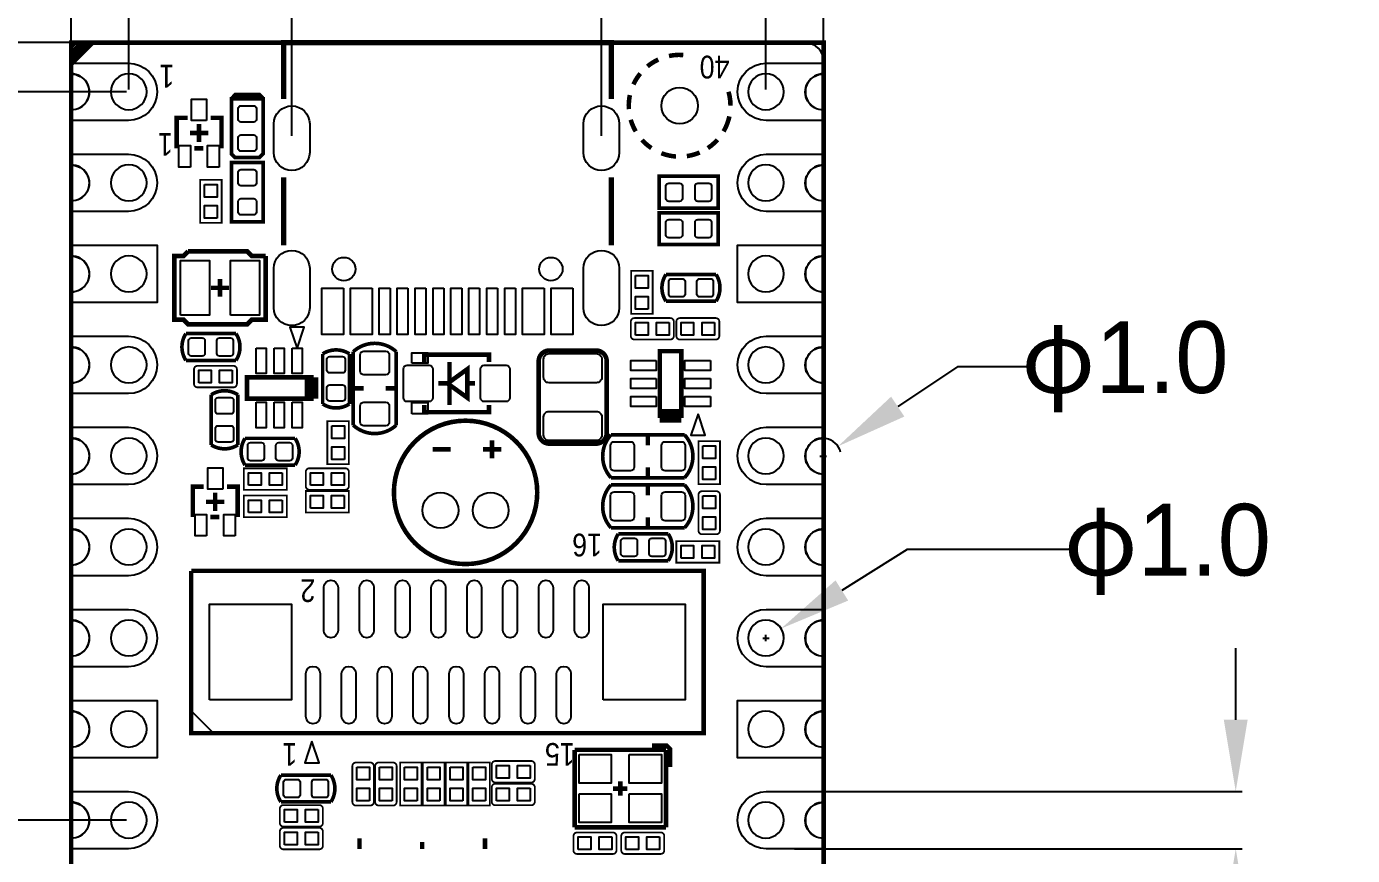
# Model space of a CAD drawing. Extents: x -3.1 to 72.3, y -97.3 to -26.1.
# Drawn here: x 23.13 to 60.13, y -63.66 to -40.54 of the extents above; entities that cross this region are included whole.
import ezdxf
from ezdxf.enums import TextEntityAlignment as Align

# ---------------------------------------------------------------- set-up
doc = ezdxf.new("R2010")
doc.units = 0
doc.header["$MEASUREMENT"] = 0
doc.layers.get('0').update_dxf_attribs({"linetype": 'CONTINUOUS'})
doc.layers.get('Defpoints').update_dxf_attribs({"linetype": 'CONTINUOUS'})
for name, color, linetype in [('BG_OUTLINE', 254, 'CONTINUOUS'), ('PG_SILKSCREEN_TOP', 254, 'CONTINUOUS'), ('PIN_TOP', 94, 'CONTINUOUS')]:
    doc.layers.add(name, color=color, linetype=linetype)
doc.dimstyles.get("Standard").update_dxf_attribs({"dimtxt": 2, "dimasz": 2, "dimexe": 0.18, "dimexo": 0.0625, "dimgap": 0.09, "dimtad": 0, "dimtih": 1, "dimtoh": 1, "dimdec": 4, "dimzin": 0, "dimdsep": 46, "dimtxsty": 'STANDARD', "dimcen": 0.09, "dimadec": 0, "dimazin": 0, "dimtfac": 1, "dimtdec": 4, "dimtofl": 0, "dimtmove": 0, "dimatfit": 3, "dimfxl": 1, "dimtolj": 1, "dimtzin": 0, "dimarcsym": 0})

# ---------------------------------------------------------------- blocks, each defined once
blk = doc.blocks.new('*D9')
at = {"color": 0, "linetype": 'Continuous', "lineweight": -2, "transparency": 16777216}
for p, q in [((19.178, -60.677), (19.178, -58.677)), ((25.921, -62.677), (18.998, -62.677)), ((25.921, -65.217), (18.998, -65.217)), ((19.178, -67.217), (19.178, -69.217))]:
    blk.add_line(p, q, dxfattribs=at)
at = {"color": 0, "linetype": 'Continuous', "transparency": 16777216}
for points in [[(18.845, -60.677), (19.511, -60.677), (19.178, -62.677)], [(18.845, -67.217), (19.511, -67.217), (19.178, -65.217)]]:
    blk.add_solid(points, dxfattribs=at)
at = {"layer": 'Defpoints', "color": 0, "linetype": 'Continuous', "transparency": 16777216}
for p in [(19.178, -62.677), (25.983, -62.677), (25.983, -65.217)]:
    blk.add_point(p, dxfattribs=at)
at = {"color": 0, "linetype": 'Continuous', "transparency": 16777216, "insert": (19.178, -63.947), "char_height": 2, "width": 9.33333, "attachment_point": 5}
blk.add_mtext('\\A1;2.54', dxfattribs=at)
blk = doc.blocks.new('*D10')
at = {"color": 0, "linetype": 'Continuous', "lineweight": -2, "transparency": 16777216}
for p, q in [((25.921, -42.357), (12.005, -42.357)), ((12.185, -44.357), (12.185, -65.397)), ((12.185, -88.617), (12.185, -67.577)), ((25.921, -90.617), (12.005, -90.617))]:
    blk.add_line(p, q, dxfattribs=at)
at = {"color": 0, "linetype": 'Continuous', "transparency": 16777216}
for points in [[(11.851, -44.357), (12.518, -44.357), (12.185, -42.357)], [(11.851, -88.617), (12.518, -88.617), (12.185, -90.617)]]:
    blk.add_solid(points, dxfattribs=at)
at = {"layer": 'Defpoints', "color": 0, "linetype": 'Continuous', "transparency": 16777216}
for p in [(25.983, -42.357), (12.185, -90.617), (25.983, -90.617)]:
    blk.add_point(p, dxfattribs=at)
at = {"color": 0, "linetype": 'Continuous', "transparency": 16777216, "insert": (12.185, -66.487), "char_height": 2, "attachment_point": 5}
blk.add_mtext('\\A1;48.26', dxfattribs=at)
blk = doc.blocks.new('*D11')
at = {"color": 0, "linetype": 'Continuous', "lineweight": -2, "transparency": 16777216}
for p, q in [((24.311, -40.987), (1.866, -40.987)), ((2.046, -42.987), (2.046, -65.397)), ((2.046, -89.987), (2.046, -67.577)), ((24.311, -91.987), (1.866, -91.987))]:
    blk.add_line(p, q, dxfattribs=at)
at = {"color": 0, "linetype": 'Continuous', "transparency": 16777216}
for points in [[(1.712, -42.987), (2.379, -42.987), (2.046, -40.987)], [(1.712, -89.987), (2.379, -89.987), (2.046, -91.987)]]:
    blk.add_solid(points, dxfattribs=at)
at = {"layer": 'Defpoints', "color": 0, "linetype": 'Continuous', "transparency": 16777216}
for p in [(2.046, -40.987), (24.373, -40.987), (24.373, -91.987)]:
    blk.add_point(p, dxfattribs=at)
at = {"color": 0, "linetype": 'Continuous', "transparency": 16777216, "insert": (2.046, -66.487), "char_height": 2, "width": 10.37528, "attachment_point": 5}
blk.add_mtext('\\A1;51.0', dxfattribs=at)
blk = doc.blocks.new('*D14')
at = {"color": 0, "linetype": 'Continuous', "lineweight": -2, "transparency": 16777216}
for p, q in [((56.874, -59.877), (56.874, -57.877)), ((44.557, -61.877), (57.054, -61.877)), ((44.557, -63.477), (57.054, -63.477)), ((56.874, -65.477), (56.874, -67.477)), ((56.874, -67.477), (54.874, -67.477))]:
    blk.add_line(p, q, dxfattribs=at)
at = {"color": 0, "linetype": 'Continuous', "transparency": 16777216}
for points in [[(56.541, -59.877), (57.207, -59.877), (56.874, -61.877)], [(56.541, -65.477), (57.207, -65.477), (56.874, -63.477)]]:
    blk.add_solid(points, dxfattribs=at)
at = {"layer": 'Defpoints', "color": 0, "linetype": 'Continuous', "transparency": 16777216}
for p in [(44.495, -61.877), (44.495, -63.477), (56.874, -63.477)]:
    blk.add_point(p, dxfattribs=at)
at = {"color": 0, "linetype": 'Continuous', "transparency": 16777216, "insert": (52.284, -67.477), "char_height": 2, "attachment_point": 5}
blk.add_mtext('\\A1;1.60', dxfattribs=at)
blk = doc.blocks.new('*D15')
at = {"color": 0, "linetype": 'Continuous', "lineweight": -2, "transparency": 16777216}
for p, q in [((47.709, -55.125), (45.882, -56.27)), ((52.292, -55.125), (47.709, -55.125)), ((43.673, -57.597), (43.853, -57.597)), ((43.763, -57.687), (43.763, -57.507))]:
    blk.add_line(p, q, dxfattribs=at)
blk.add_arc((43.763, -57.597), 0.5, 7.1602, 52.6961, dxfattribs=at)
at = {"color": 0, "linetype": 'Continuous', "transparency": 16777216}
blk.add_solid([(45.705, -55.987), (46.059, -56.552), (44.187, -57.332)], dxfattribs=at)
at = {"layer": 'Defpoints', "color": 0, "linetype": 'Continuous', "transparency": 16777216}
for p in [(44.187, -57.332), (43.34, -57.863)]:
    blk.add_point(p, dxfattribs=at)
at = {"color": 0, "linetype": 'Continuous', "transparency": 16777216, "insert": (54.965, -55.125), "char_height": 2, "width": 10.33333, "attachment_point": 5}
blk.add_mtext('\\A1;{\\fSimSun|b0|i0|c134|p2;φ}1.0', dxfattribs=at)
blk = doc.blocks.new('*D16')
at = {"color": 0, "linetype": 'Continuous', "lineweight": -2, "transparency": 16777216}
for p, q in [((49.107, -50.032), (47.441, -51.14)), ((51.107, -50.032), (49.107, -50.032)), ((45.27, -52.524), (45.45, -52.524)), ((45.36, -52.614), (45.36, -52.434))]:
    blk.add_line(p, q, dxfattribs=at)
blk.add_arc((45.36, -52.524), 0.5, 12.9992, 81.6757, dxfattribs=at)
at = {"color": 0, "linetype": 'Continuous', "transparency": 16777216}
blk.add_solid([(47.257, -50.862), (47.626, -51.418), (45.776, -52.248)], dxfattribs=at)
at = {"layer": 'Defpoints', "color": 0, "linetype": 'Continuous', "transparency": 16777216}
for p in [(45.776, -52.248), (44.944, -52.801)]:
    blk.add_point(p, dxfattribs=at)
at = {"color": 0, "linetype": 'Continuous', "transparency": 16777216, "insert": (53.781, -50.032), "char_height": 2, "attachment_point": 5}
blk.add_mtext('\\A1;{\\fSimSun|b0|i0|c134|p2;φ}1.0', dxfattribs=at)
blk = doc.blocks.new('*D17')
at = {"color": 0, "linetype": 'Continuous', "lineweight": -2, "transparency": 16777216}
for p, q in [((30.531, -43.59), (30.531, -37.285)), ((39.171, -43.59), (39.171, -37.285)), ((28.531, -37.465), (26.531, -37.465)), ((41.171, -37.465), (43.171, -37.465))]:
    blk.add_line(p, q, dxfattribs=at)
at = {"color": 0, "linetype": 'Continuous', "transparency": 16777216}
for points in [[(28.531, -37.132), (28.531, -37.799), (30.531, -37.465)], [(41.171, -37.132), (41.171, -37.799), (39.171, -37.465)]]:
    blk.add_solid(points, dxfattribs=at)
at = {"layer": 'Defpoints', "color": 0, "linetype": 'Continuous', "transparency": 16777216}
for p in [(39.171, -37.465), (30.531, -43.652), (39.171, -43.652)]:
    blk.add_point(p, dxfattribs=at)
at = {"color": 0, "linetype": 'Continuous', "transparency": 16777216, "insert": (34.851, -37.465), "char_height": 2, "attachment_point": 5}
blk.add_mtext('\\A1;8.64', dxfattribs=at)
blk = doc.blocks.new('*D20')
at = {"color": 0, "linetype": 'Continuous', "lineweight": -2, "transparency": 16777216}
for p, q in [((24.373, -40.925), (24.373, -27.272)), ((45.374, -40.925), (45.374, -27.272)), ((26.373, -27.452), (32.283, -27.452)), ((43.374, -27.452), (37.463, -27.452))]:
    blk.add_line(p, q, dxfattribs=at)
at = {"color": 0, "linetype": 'Continuous', "transparency": 16777216}
for points in [[(26.373, -27.118), (26.373, -27.785), (24.373, -27.452)], [(43.374, -27.118), (43.374, -27.785), (45.374, -27.452)]]:
    blk.add_solid(points, dxfattribs=at)
at = {"layer": 'Defpoints', "color": 0, "linetype": 'Continuous', "transparency": 16777216}
for p in [(24.373, -27.452), (24.373, -40.987), (45.374, -40.987)]:
    blk.add_point(p, dxfattribs=at)
at = {"color": 0, "linetype": 'Continuous', "transparency": 16777216, "insert": (34.873, -27.452), "char_height": 2, "attachment_point": 5}
blk.add_mtext('\\A1;21.0', dxfattribs=at)
blk = doc.blocks.new('*D21')
at = {"color": 0, "linetype": 'Continuous', "lineweight": -2, "transparency": 16777216}
for p, q in [((25.983, -42.295), (25.983, -32.524)), ((43.763, -42.295), (43.763, -32.524)), ((27.983, -32.704), (31.117, -32.704)), ((41.763, -32.704), (38.63, -32.704))]:
    blk.add_line(p, q, dxfattribs=at)
at = {"color": 0, "linetype": 'Continuous', "transparency": 16777216}
for points in [[(27.983, -32.371), (27.983, -33.037), (25.983, -32.704)], [(41.763, -32.371), (41.763, -33.037), (43.763, -32.704)]]:
    blk.add_solid(points, dxfattribs=at)
at = {"layer": 'Defpoints', "color": 0, "linetype": 'Continuous', "transparency": 16777216}
for p in [(43.763, -32.704), (25.983, -42.357), (43.763, -42.357)]:
    blk.add_point(p, dxfattribs=at)
at = {"color": 0, "linetype": 'Continuous', "transparency": 16777216, "insert": (34.873, -32.704), "char_height": 2, "width": 10.66667, "attachment_point": 5}
blk.add_mtext('\\A1;17.78', dxfattribs=at)

msp = doc.modelspace()

# ---------------------------------------------------------------- linework, layer by layer
at = {"layer": 'BG_OUTLINE'}
for points in [[(45.36998, -64.72461), (45.36998, -63.18435, -1.020488), (45.36998, -62.18461), (45.36998, -60.64435, -1.020488), (45.36998, -59.64461), (45.36998, -58.10435, -1.020488), (45.36998, -57.10461), (45.36998, -55.56435, -1.020488), (45.36998, -54.56461), (45.36998, -53.02435, -1.020488), (45.36998, -52.02461), (45.36998, -50.48435, -1.020488), (45.36998, -49.48461), (45.36998, -47.94435, -1.020488), (45.36998, -46.94461), (45.36998, -45.40435, -1.020488), (45.36998, -44.40461), (45.36998, -42.86435, -1.020488), (45.36998, -41.86461), (45.36998, -41.49453, 0.414149), (44.87011, -40.99466), (24.87015, -40.99466, 0.414224), (24.37003, -41.49453), (24.37003, -41.86461, -1.020355), (24.37003, -42.86435), (24.37003, -44.40461, -1.020355), (24.37003, -45.40435), (24.37003, -46.94461, -1.020355), (24.37003, -47.94435), (24.37003, -49.48461, -1.020355), (24.37003, -50.48435), (24.37003, -52.02461, -1.020355), (24.37003, -53.02435), (24.37003, -54.56461, -1.020355), (24.37003, -55.56435), (24.37003, -57.10461, -1.020355), (24.37003, -58.10435), (24.37003, -59.64461, -1.020355), (24.37003, -60.64435), (24.37003, -62.18461, -1.020355), (24.37003, -63.18435), (24.37003, -64.72461, -1.020355)], [(26.48356, -42.35737, 1), (25.48331, -42.35737)], [(44.26356, -42.35737, 1), (43.26331, -42.35737)], [(25.48331, -42.35737, 1), (26.48356, -42.35737)], [(43.26331, -42.35737, 1), (44.26356, -42.35737)], [(26.48356, -44.89737, 1), (25.48331, -44.89737)], [(44.26356, -44.89737, 1), (43.26331, -44.89737)], [(25.48331, -44.89737, 1), (26.48356, -44.89737)], [(43.26331, -44.89737, 1), (44.26356, -44.89737)], [(26.48356, -47.43737, 1), (25.48331, -47.43737)], [(44.26356, -47.43737, 1), (43.26331, -47.43737)], [(25.48331, -47.43737, 1), (26.48356, -47.43737)], [(43.26331, -47.43737, 1), (44.26356, -47.43737)], [(26.48356, -49.97737, 1), (25.48331, -49.97737)], [(44.26356, -49.97737, 1), (43.26331, -49.97737)], [(25.48331, -49.97737, 1), (26.48356, -49.97737)], [(43.26331, -49.97737, 1), (44.26356, -49.97737)], [(26.48356, -52.51737, 1), (25.48331, -52.51737)], [(44.26356, -52.51737, 1), (43.26331, -52.51737)], [(25.48331, -52.51737, 1), (26.48356, -52.51737)], [(43.26331, -52.51737, 1), (44.26356, -52.51737)], [(26.48356, -55.05737, 1), (25.48331, -55.05737)], [(44.26356, -55.05737, 1), (43.26331, -55.05737)], [(25.48331, -55.05737, 1), (26.48356, -55.05737)], [(43.26331, -55.05737, 1), (44.26356, -55.05737)], [(26.48356, -57.59737, 1), (25.48331, -57.59737)], [(44.26356, -57.59737, 1), (43.26331, -57.59737)], [(25.48331, -57.59737, 1), (26.48356, -57.59737)], [(43.26331, -57.59737, 1), (44.26356, -57.59737)], [(26.48356, -60.13737, 1), (25.48331, -60.13737)], [(44.26356, -60.13737, 1), (43.26331, -60.13737)], [(25.48331, -60.13737, 1), (26.48356, -60.13737)], [(43.26331, -60.13737, 1), (44.26356, -60.13737)], [(26.48356, -62.67737, 1), (25.48331, -62.67737)], [(44.26356, -62.67737, 1), (43.26331, -62.67737)], [(25.48331, -62.67737, 1), (26.48356, -62.67737)], [(43.26331, -62.67737, 1), (44.26356, -62.67737)]]:
    msp.add_lwpolyline(points, format="xyb", dxfattribs=at)
at = {"layer": 'PG_SILKSCREEN_TOP'}
for points, const_width in [([(34.87343, -91.98745), (45.37354, -91.98745), (45.37354, -40.98729), (24.37333, -40.98729), (24.37333, -91.98745), (34.87343, -91.98745)], 0.127), ([(24.37333, -40.98729), (24.4734, -41.08737)], 0.127), ([(24.67356, -40.98729), (24.37333, -41.28727), (24.37333, -41.48742), (24.87345, -40.98729), (24.77338, -40.98729), (24.37333, -41.38734)], 0.127), ([(24.97353, -40.98729), (24.87345, -40.98729), (24.37333, -41.48742), (24.37333, -41.5875), (24.97353, -40.98729)], 0.127), ([(39.44543, -42.56032), (39.44543, -40.98729), (30.30143, -40.98729), (30.30143, -42.56032)], 0.15011), ([(28.85846, -42.55905), (28.96006, -42.44221), (29.62046, -42.44221), (29.71444, -42.54127)], 0.127), ([(28.84576, -44.08051), (28.84576, -42.55651), (29.73476, -42.55651), (29.73476, -44.08051), (29.62046, -44.19481), (28.95244, -44.19481), (28.84576, -44.08813), (28.84576, -44.05511)], 0.1016), ([(27.62605, -43.08406), (27.31897, -43.08406), (27.31897, -43.93395)], 0.127), ([(27.94406, -43.76301), (27.94406, -43.25501)], 0.127), ([(28.56915, -43.93395), (28.56915, -43.08406), (28.26918, -43.08406)], 0.127), ([(27.69006, -43.50901), (28.19806, -43.50901)], 0.127), ([(27.81198, -43.93395), (28.05912, -43.93395)], 0.127), ([(29.73476, -44.33451), (29.73476, -45.98551), (28.84576, -45.98551), (28.84576, -44.33451), (29.73476, -44.33451)], 0.1016), ([(30.30143, -44.74421), (30.30143, -46.64032)], 0.15011), ([(39.44543, -46.64032), (39.44543, -44.74421)], 0.15011), ([(42.43476, -45.60451), (40.78376, -45.60451), (40.78376, -44.71551), (42.43476, -44.71551), (42.43476, -45.60451)], 0.1016), ([(28.57423, -44.81406), (28.57423, -46.01395), (27.97429, -46.01395), (27.97429, -44.81406), (28.57423, -44.81406)], 0.05004), ([(42.43476, -46.62051), (40.78376, -46.62051), (40.78376, -45.73151), (42.43476, -45.73151), (42.43476, -46.62051)], 0.1016), ([(29.79826, -46.93801), (29.79826, -48.71601), (29.41726, -48.71601), (29.29026, -48.84301), (27.63926, -48.84301), (27.51226, -48.71601), (27.25826, -48.71601), (27.25826, -46.93801), (27.51226, -46.93801), (27.63926, -46.81101)], 0.13005), ([(27.63926, -46.81101), (29.29026, -46.81101), (29.41726, -46.93801), (29.79826, -46.93801)], 0.13005), ([(40.60088, -47.35406), (40.60088, -48.55395), (40.00093, -48.55395), (40.00093, -47.35406), (40.60088, -47.35406)], 0.05004), ([(28.52826, -47.57707), (28.52826, -48.07694)], 0.127), ([(40.97426, -47.45363), (42.37126, -47.45363)], 0.1016), ([(28.27832, -47.82701), (28.7782, -47.82701)], 0.127), ([(42.37126, -48.20039), (40.97426, -48.20039)], 0.1016), ([(27.57576, -49.10463), (28.97276, -49.10463)], 0.1016), ([(40.80129, -49.59408), (40.80129, -51.39393), (41.40123, -51.39393), (41.40123, -49.59408), (40.80129, -49.59408)], 0.127), ([(28.97276, -49.85139), (27.57576, -49.85139)], 0.1016), ([(31.39338, -51.06551), (31.39338, -49.66851)], 0.1016), ([(32.14014, -49.66851), (32.14014, -51.06551)], 0.1016), ([(34.23234, -49.89406), (34.23234, -49.69391), (36.03218, -49.69391), (36.03218, -49.89406)], 0.127), ([(34.93236, -49.89406), (34.93236, -51.09395)], 0.127), ([(29.27934, -50.92098), (31.07918, -50.92098), (31.07918, -50.32103), (29.27934, -50.32103), (29.27934, -50.92098)], 0.127), ([(31.07918, -50.92098), (31.07918, -50.32103)], 0.381), ([(34.87826, -50.49401), (35.43223, -50.09396), (35.43223, -50.19403)], 0.127), ([(35.43223, -50.09396), (35.43223, -50.89406)], 0.127), ([(32.54146, -50.63371), (32.28746, -50.63371)], 0.127), ([(33.40506, -50.63371), (33.15106, -50.63371)], 0.127), ([(34.62426, -50.49401), (34.87826, -50.49401)], 0.127), ([(35.43223, -50.79398), (35.43223, -50.89406), (34.87826, -50.49401)], 0.127), ([(35.43223, -50.49401), (35.64026, -50.49401)], 0.127), ([(28.28188, -52.20851), (28.28188, -50.81151)], 0.1016), ([(29.02864, -50.81151), (29.02864, -52.20851)], 0.1016), ([(36.03218, -51.09395), (36.03218, -51.29411), (34.23234, -51.29411), (34.23234, -51.09395)], 0.127), ([(40.80129, -51.39393), (41.40123, -51.39393)], 0.381), ([(31.52368, -52.74495), (31.52368, -51.54506), (32.12363, -51.54506), (32.12363, -52.74495), (31.52368, -52.74495)], 0.05004), ([(29.22676, -52.02563), (30.62376, -52.02563)], 0.1016), ([(36.12134, -52.07947), (36.12134, -52.58747)], 0.127), ([(40.46626, -51.96721), (40.46626, -52.22121)], 0.127), ([(41.88079, -53.30375), (41.88079, -52.10386), (42.48073, -52.10386), (42.48073, -53.30375), (41.88079, -53.30375)], 0.05004), ([(34.46043, -52.33347), (34.96843, -52.33347)], 0.127), ([(35.86734, -52.33347), (36.37534, -52.33347)], 0.127), ([(29.19171, -52.86103), (30.3916, -52.86103), (30.3916, -53.46098), (29.19171, -53.46098), (29.19171, -52.86103)], 0.05004), ([(30.62376, -52.77239), (29.22676, -52.77239)], 0.1016), ([(40.46626, -52.83081), (40.46626, -53.08481)], 0.127), ([(28.07665, -53.37106), (27.76956, -53.37106), (27.76956, -54.22095)], 0.127), ([(28.39466, -54.05001), (28.39466, -53.54201)], 0.127), ([(29.01975, -54.22095), (29.01975, -53.37106), (28.71978, -53.37106)], 0.127), ([(30.3916, -54.22298), (29.19171, -54.22298), (29.19171, -53.62303), (30.3916, -53.62303), (30.3916, -54.22298)], 0.05004), ([(32.12363, -54.09598), (30.92373, -54.09598), (30.92373, -53.49603), (32.12363, -53.49603), (32.12363, -54.09598)], 0.05004), ([(40.46626, -53.36421), (40.46626, -53.61821)], 0.127), ([(28.14066, -53.79601), (28.64866, -53.79601)], 0.127), ([(28.26258, -54.22095), (28.50972, -54.22095)], 0.127), ([(40.46626, -54.22781), (40.46626, -54.48181)], 0.127), ([(39.64076, -54.69263), (41.03776, -54.69263)], 0.1016), ([(42.46321, -55.49298), (41.26331, -55.49298), (41.26331, -54.89303), (42.46321, -54.89303), (42.46321, -55.49298)], 0.05004), ([(41.03776, -55.43939), (39.64076, -55.43939)], 0.1016), ([(38.50081, -55.72361), (27.72384, -55.72361)], 0.127), ([(27.72384, -55.72361), (27.72384, -60.2504), (42.02303, -60.2504), (42.02303, -55.72361), (38.50081, -55.72361)], 0.127), ([(38.42766, -60.717), (38.42766, -62.87701)], 0.127), ([(40.97756, -60.717), (38.42766, -60.717)], 0.127), ([(40.58767, -60.59711), (40.98772, -60.59711), (41.08754, -60.69693), (41.08754, -61.19706)], 0.127), ([(40.97756, -62.87701), (40.97756, -60.717)], 0.127), ([(33.55568, -62.26995), (33.55568, -61.07006), (34.15563, -61.07006), (34.15563, -62.26995), (33.55568, -62.26995)], 0.05004), ([(34.79063, -61.07006), (34.79063, -62.26995), (34.19068, -62.26995), (34.19068, -61.07006), (34.79063, -61.07006)], 0.05004), ([(35.42563, -61.07006), (35.42563, -62.26995), (34.82568, -62.26995), (34.82568, -61.07006), (35.42563, -61.07006)], 0.05004), ([(35.46068, -62.26995), (35.46068, -61.07006), (36.06063, -61.07006), (36.06063, -62.26995), (35.46068, -62.26995)], 0.05004), ([(30.22752, -61.42185), (31.62452, -61.42185)], 0.1016), ([(39.89755, -61.79701), (39.49776, -61.79701)], 0.127), ([(39.69766, -61.9969), (39.69766, -61.59711)], 0.127), ([(31.62452, -62.16861), (30.22752, -62.16861)], 0.1016), ([(38.42766, -62.87701), (39.50766, -62.87701)], 0.127), ([(39.50766, -62.87701), (40.97756, -62.87701)], 0.127), ([(32.42157, -63.48509), (32.42157, -63.18512)], 0.127), ([(34.17163, -63.48509), (34.17163, -63.28494)], 0.127), ([(35.92169, -63.48509), (35.92169, -63.18512)], 0.127)]:
    msp.add_lwpolyline(points, dxfattribs=dict(at, const_width=const_width))
for points, const_width in [([(40.76014, -41.45796, 0.063404), (40.4561, -41.6482)], 0.127), ([(41.45635, -41.3307, 0.0707), (41.05783, -41.35864)], 0.127), ([(40.25646, -41.84785, 0.063426), (40.06596, -42.15188)], 0.127), ([(39.95826, -42.49301, 0.061689), (39.93845, -42.84149)], 0.127), ([(39.9669, -42.44957, 0.007798), (39.95826, -42.49301)], 0.127), ([(42.77487, -42.74701, 0.069654), (42.72026, -42.35712)], 0.127), ([(39.99001, -43.13715, 0.062517), (40.12869, -43.46252)], 0.127), ([(42.58157, -43.46227, 0.079392), (42.74337, -43.04444)], 0.127), ([(40.30446, -43.7023, 0.061338), (40.56761, -43.92861)], 0.127), ([(42.14266, -43.92836, 0.062613), (42.41063, -43.69671)], 0.127), ([(40.84548, -44.07238, 0.074119), (41.25417, -44.16331)], 0.127), ([(41.55617, -44.15264, 0.065827), (41.91457, -44.05206)], 0.127), ([(40.97426, -48.20039, -0.303685), (40.97426, -47.45363)], 0.1016), ([(42.37126, -48.20039, 0.294166), (42.37126, -47.45363)], 0.1016), ([(40.14317, -48.67003), (41.09339, -48.67003, -0.413469), (41.19321, -48.77011), (41.19321, -49.1699, -0.413469), (41.09339, -49.26998), (40.09313, -49.26998, -0.413469), (39.99331, -49.1699), (39.99331, -48.77011, -0.413469), (40.09313, -48.67003), (40.14317, -48.67003)], 0.05004), ([(42.31335, -49.26998), (41.36313, -49.26998, -0.413469), (41.26331, -49.1699), (41.26331, -48.77011, -0.413469), (41.36313, -48.67003), (42.36339, -48.67003, -0.413469), (42.46321, -48.77011), (42.46321, -49.1699, -0.413469), (42.36339, -49.26998), (42.31335, -49.26998)], 0.05004), ([(27.57576, -49.10463, 0.294144), (27.57576, -49.85139)], 0.1016), ([(28.97276, -49.10463, -0.303708), (28.97276, -49.85139)], 0.1016), ([(32.14014, -49.66851, 0.294144), (31.39338, -49.66851)], 0.1016), ([(33.44621, -51.6591), (33.44621, -49.60831, 0.389609), (32.24631, -49.60831)], 0.1016), ([(32.24631, -49.60831), (32.24631, -51.6591, 0.389673), (33.44621, -51.6591)], 0.1016), ([(37.72077, -49.57503), (39.02075, -49.57503, -0.414207), (39.32072, -49.87501), (39.32072, -51.875, -0.414207), (39.02075, -52.17498), (37.72077, -52.17498, -0.414207), (37.4208, -51.875), (37.4208, -49.87501, -0.414207), (37.72077, -49.57503)], 0.127), ([(27.95117, -50.00353), (28.90139, -50.00353, -0.413469), (29.00121, -50.10361), (29.00121, -50.5034, -0.413469), (28.90139, -50.60348), (27.90113, -50.60348, -0.413469), (27.80131, -50.5034), (27.80131, -50.10361, -0.413469), (27.90113, -50.00353), (27.95117, -50.00353)], 0.05004), ([(28.28188, -50.81151, -0.303739), (29.02864, -50.81151)], 0.1016), ([(32.14014, -51.06551, -0.303708), (31.39338, -51.06551)], 0.1016), ([(33.38144, -53.53337, 1), (37.38143, -53.53337, 1), (33.38144, -53.53337)], 0.127), ([(28.28188, -52.20851, 0.294115), (29.02864, -52.20851)], 0.1016), ([(29.22676, -52.02563, 0.294144), (29.22676, -52.77239)], 0.1016), ([(30.62376, -52.02563, -0.303708), (30.62376, -52.77239)], 0.1016), ([(41.49166, -51.92606), (39.44086, -51.92606, 0.389609), (39.44086, -53.12595)], 0.1016), ([(39.44086, -53.12595), (41.49166, -53.12595, 0.389673), (41.49166, -51.92606)], 0.1016), ([(31.97377, -53.46098), (31.02356, -53.46098, -0.413469), (30.92373, -53.3609), (30.92373, -52.96111, -0.413469), (31.02356, -52.86103), (32.02381, -52.86103, -0.413469), (32.12363, -52.96111), (32.12363, -53.3609, -0.413469), (32.02381, -53.46098), (31.97377, -53.46098)], 0.05004), ([(41.49166, -53.32306), (39.44086, -53.32306, 0.389609), (39.44086, -54.52295)], 0.1016), ([(39.44086, -54.52295), (41.49166, -54.52295, 0.389673), (41.49166, -53.32306)], 0.1016), ([(42.48073, -53.65072), (42.48073, -54.60093, -0.413469), (42.38066, -54.70075), (41.98086, -54.70075, -0.413469), (41.88079, -54.60093), (41.88079, -53.60068, -0.413469), (41.98086, -53.50086), (42.38066, -53.50086, -0.413469), (42.48073, -53.60068), (42.48073, -53.65072)], 0.05004), ([(39.64076, -54.69263, 0.294144), (39.64076, -55.43939)], 0.1016), ([(41.03776, -54.69263, -0.303708), (41.03776, -55.43939)], 0.1016), ([(32.22218, -62.12009), (32.22218, -61.16988, -0.413469), (32.32226, -61.07006), (32.72205, -61.07006, -0.413469), (32.82213, -61.16988), (32.82213, -62.17013, -0.413469), (32.72205, -62.26995), (32.32226, -62.26995, -0.413469), (32.22218, -62.17013), (32.22218, -62.12009)], 0.05004), ([(32.85718, -62.12009), (32.85718, -61.16988, -0.413469), (32.95726, -61.07006), (33.35705, -61.07006, -0.413469), (33.45713, -61.16988), (33.45713, -62.17013, -0.413469), (33.35705, -62.26995), (32.95726, -62.26995, -0.413469), (32.85718, -62.17013), (32.85718, -62.12009)], 0.05004), ([(37.16324, -61.62733), (36.21303, -61.62733, -0.413469), (36.11321, -61.52726), (36.11321, -61.12746, -0.413469), (36.21303, -61.02739), (37.21328, -61.02739, -0.413469), (37.3131, -61.12746), (37.3131, -61.52726, -0.413469), (37.21328, -61.62733), (37.16324, -61.62733)], 0.05004), ([(30.22752, -62.16861, -0.303708), (30.22752, -61.42185)], 0.1016), ([(31.62452, -62.16861, 0.294144), (31.62452, -61.42185)], 0.1016), ([(37.16324, -62.26233), (36.21303, -62.26233, -0.413469), (36.11321, -62.16226), (36.11321, -61.76246, -0.413469), (36.21303, -61.66239), (37.21328, -61.66239, -0.413469), (37.3131, -61.76246), (37.3131, -62.16226, -0.413469), (37.21328, -62.26233), (37.16324, -62.26233)], 0.05004), ([(31.24911, -62.8572), (30.29889, -62.8572, -0.413469), (30.19907, -62.75713), (30.19907, -62.35733, -0.413469), (30.29889, -62.25725), (31.29915, -62.25725, -0.413469), (31.39897, -62.35733), (31.39897, -62.75713, -0.413469), (31.29915, -62.8572), (31.24911, -62.8572)], 0.05004), ([(31.24911, -63.4922), (30.29889, -63.4922, -0.413469), (30.19907, -63.39213), (30.19907, -62.99233, -0.413469), (30.29889, -62.89225), (31.29915, -62.89225, -0.413469), (31.39897, -62.99233), (31.39897, -63.39213, -0.413469), (31.29915, -63.4922), (31.24911, -63.4922)], 0.05004), ([(39.44264, -63.62098), (38.49243, -63.62098, -0.413469), (38.3926, -63.5209), (38.3926, -63.12111, -0.413469), (38.49243, -63.02103), (39.49268, -63.02103, -0.413469), (39.5925, -63.12111), (39.5925, -63.5209, -0.413469), (39.49268, -63.62098), (39.44264, -63.62098)], 0.05004), ([(39.87596, -63.02103), (40.82618, -63.02103, -0.413469), (40.926, -63.12111), (40.926, -63.5209, -0.413469), (40.82618, -63.62098), (39.82593, -63.62098, -0.413469), (39.7261, -63.5209), (39.7261, -63.12111, -0.413469), (39.82593, -63.02103), (39.87596, -63.02103)], 0.05004)]:
    msp.add_lwpolyline(points, format="xyb", dxfattribs=dict(at, const_width=const_width))
for points in [[(30.67913, -49.52093), (30.87928, -48.92098), (30.47923, -48.92098)], [(33.88233, -49.92403), (33.88233, -49.64412), (34.33216, -49.64412), (34.33216, -49.92403)], [(33.88233, -51.34389), (33.88233, -51.0241), (34.33216, -51.0241), (34.33216, -51.34389)], [(41.87139, -51.34008), (41.67124, -51.94003), (42.07129, -51.94003)], [(27.72943, -59.63801), (28.36443, -60.27301), (27.72943, -60.27301)], [(31.09341, -60.47443), (30.89351, -61.07438), (31.29356, -61.07438)]]:
    msp.add_lwpolyline(points, close=True, dxfattribs=at)
at = {"layer": 'PIN_TOP'}
for points in [[(24.37003, -41.5574, -0.0010716), (24.37346, -41.5574), (25.9734, -41.5574, -1), (25.9734, -43.15734), (24.37346, -43.15734, -0.0010716), (24.37003, -43.15733, -0.0010716)], [(45.37354, -43.15734, -0.00003969), (45.37341, -43.15734), (43.77347, -43.15734, -1), (43.77347, -41.5574), (45.37341, -41.5574, -0.00003969), (45.37354, -41.5574, -0.00003969)], [(24.37003, -44.0974, -0.0010716), (24.37346, -44.0974), (25.9734, -44.0974, -1), (25.9734, -45.69734), (24.37346, -45.69734, -0.0010716), (24.37003, -45.69733, -0.0010716)], [(45.37354, -45.69734, -0.00003969), (45.37341, -45.69734), (43.77347, -45.69734, -1), (43.77347, -44.0974), (45.37341, -44.0974, -0.00003969), (45.37354, -44.0974, -0.00003969)], [(24.37003, -49.1774, -0.0010716), (24.37346, -49.1774), (25.9734, -49.1774, -1), (25.9734, -50.77734), (24.37346, -50.77734, -0.0010716), (24.37003, -50.77733, -0.0010716)], [(45.37354, -50.77734, -0.00003969), (45.37341, -50.77734), (43.77347, -50.77734, -1), (43.77347, -49.1774), (45.37341, -49.1774, -0.00003969), (45.37354, -49.1774, -0.00003969)], [(24.37003, -51.7174, -0.0010716), (24.37346, -51.7174), (25.9734, -51.7174, -1), (25.9734, -53.31734), (24.37346, -53.31734, -0.0010716), (24.37003, -53.31733, -0.0010716)], [(45.37354, -53.31734, -0.00003969), (45.37341, -53.31734), (43.77347, -53.31734, -1), (43.77347, -51.7174), (45.37341, -51.7174, -0.00003969), (45.37354, -51.7174, -0.00003969)], [(24.37003, -54.2574, -0.0010716), (24.37346, -54.2574), (25.9734, -54.2574, -1), (25.9734, -55.85734), (24.37346, -55.85734, -0.0010716), (24.37003, -55.85733, -0.0010716)], [(45.37354, -55.85734, -0.00003969), (45.37341, -55.85734), (43.77347, -55.85734, -1), (43.77347, -54.2574), (45.37341, -54.2574, -0.00003969), (45.37354, -54.2574, -0.00003969)], [(24.37003, -56.7974, -0.0010716), (24.37346, -56.7974), (25.9734, -56.7974, -1), (25.9734, -58.39734), (24.37346, -58.39734, -0.0010716), (24.37003, -58.39733, -0.0010716)], [(45.37354, -58.39734, -0.00003969), (45.37341, -58.39734), (43.77347, -58.39734, -1), (43.77347, -56.7974), (45.37341, -56.7974, -0.00003969), (45.37354, -56.7974, -0.00003969)], [(24.37003, -61.8774, -0.0010716), (24.37346, -61.8774), (25.9734, -61.8774, -1), (25.9734, -63.47734), (24.37346, -63.47734, -0.0010716), (24.37003, -63.47733, -0.0010716)], [(45.37354, -63.47734, -0.00003969), (45.37341, -63.47734), (43.77347, -63.47734, -1), (43.77347, -61.8774), (45.37341, -61.8774, -0.00003969), (45.37354, -61.8774, -0.00003969)]]:
    msp.add_lwpolyline(points, format="xyb", dxfattribs=at)
for points in [[(28.15412, -43.15899), (27.734, -43.15899), (27.734, -42.55905), (28.15412, -42.55905)], [(27.70403, -44.45897), (27.38399, -44.45897), (27.38399, -43.85902), (27.70403, -43.85902)], [(28.50413, -44.45897), (28.18409, -44.45897), (28.18409, -43.85902), (28.50413, -43.85902)], [(28.09887, -44.94626), (28.44965, -44.94626), (28.44965, -45.29704), (28.09887, -45.29704)], [(28.44965, -45.88175), (28.09887, -45.88175), (28.09887, -45.53097), (28.44965, -45.53097)], [(27.42184, -48.58901), (27.42184, -47.06501), (28.23464, -47.06501), (28.23464, -48.58901)], [(28.82188, -48.58901), (28.82188, -47.06501), (29.63468, -47.06501), (29.63468, -48.58901)], [(40.12552, -47.48626), (40.47629, -47.48626), (40.47629, -47.83704), (40.12552, -47.83704)], [(31.97352, -47.83234), (31.97352, -49.13231), (31.37357, -49.13231), (31.37357, -47.83234)], [(32.77336, -47.83234), (32.77336, -49.13231), (32.17341, -49.13231), (32.17341, -47.83234)], [(33.27349, -47.83234), (33.27349, -49.13231), (32.97351, -49.13231), (32.97351, -47.83234)], [(33.77361, -47.83234), (33.77361, -49.13231), (33.47364, -49.13231), (33.47364, -47.83234)], [(34.27349, -47.83234), (34.27349, -49.13231), (33.97351, -49.13231), (33.97351, -47.83234)], [(34.77361, -47.83234), (34.77361, -49.13231), (34.47364, -49.13231), (34.47364, -47.83234)], [(35.27374, -47.83234), (35.27374, -49.13231), (34.97376, -49.13231), (34.97376, -47.83234)], [(35.77361, -47.83234), (35.77361, -49.13231), (35.47364, -49.13231), (35.47364, -47.83234)], [(36.27374, -47.83234), (36.27374, -49.13231), (35.97376, -49.13231), (35.97376, -47.83234)], [(36.77361, -47.83234), (36.77361, -49.13231), (36.47363, -49.13231), (36.47363, -47.83234)], [(37.57345, -47.83234), (37.57345, -49.13231), (36.97351, -49.13231), (36.97351, -47.83234)], [(38.37355, -47.83234), (38.37355, -49.13231), (37.77361, -49.13231), (37.77361, -47.83234)], [(40.47629, -48.42175), (40.12552, -48.42175), (40.12552, -48.07097), (40.47629, -48.07097)], [(40.12552, -49.14539), (40.12552, -48.79462), (40.47629, -48.79462), (40.47629, -49.14539)], [(41.06113, -48.79449), (41.06113, -49.14527), (40.71035, -49.14527), (40.71035, -48.79449)], [(41.39552, -49.14539), (41.39552, -48.79462), (41.74629, -48.79462), (41.74629, -49.14539)], [(42.33113, -48.79449), (42.33113, -49.14527), (41.98035, -49.14527), (41.98035, -48.79449)], [(29.53969, -49.50976), (29.81909, -49.50976), (29.81909, -50.22096), (29.53969, -50.22096)], [(30.03956, -49.50976), (30.31896, -49.50976), (30.31896, -50.22096), (30.03956, -50.22096)], [(30.53943, -49.50976), (30.81883, -49.50976), (30.81883, -50.22096), (30.53943, -50.22096)], [(40.70121, -49.85443), (40.70121, -50.13383), (39.99001, -50.13383), (39.99001, -49.85443)], [(42.21251, -49.85443), (42.21251, -50.13383), (41.50131, -50.13383), (41.50131, -49.85443)], [(27.93352, -50.47889), (27.93352, -50.12812), (28.28429, -50.12812), (28.28429, -50.47889)], [(28.86913, -50.12799), (28.86913, -50.47877), (28.51835, -50.47877), (28.51835, -50.12799)], [(40.70121, -50.35431), (40.70121, -50.63371), (39.99001, -50.63371), (39.99001, -50.35431)], [(42.21251, -50.35431), (42.21251, -50.63371), (41.50131, -50.63371), (41.50131, -50.35431)], [(29.53969, -51.02106), (29.81909, -51.02106), (29.81909, -51.73226), (29.53969, -51.73226)], [(30.03956, -51.02106), (30.31896, -51.02106), (30.31896, -51.73226), (30.03956, -51.73226)], [(30.53943, -51.02106), (30.81883, -51.02106), (30.81883, -51.73226), (30.53943, -51.73226)], [(40.70121, -50.85418), (40.70121, -51.13358), (39.99001, -51.13358), (39.99001, -50.85418)], [(42.21251, -50.85418), (42.21251, -51.13358), (41.50131, -51.13358), (41.50131, -50.85418)], [(31.64827, -51.67726), (31.99904, -51.67726), (31.99904, -52.02804), (31.64827, -52.02804)], [(31.99904, -52.61275), (31.64827, -52.61275), (31.64827, -52.26197), (31.99904, -52.26197)], [(42.00537, -52.23606), (42.35615, -52.23606), (42.35615, -52.58684), (42.00537, -52.58684)], [(28.60471, -53.44599), (28.1846, -53.44599), (28.1846, -52.84605), (28.60471, -52.84605)], [(42.35615, -53.17155), (42.00537, -53.17155), (42.00537, -52.82077), (42.35615, -52.82077)], [(29.32392, -53.33639), (29.32392, -52.98562), (29.67469, -52.98562), (29.67469, -53.33639)], [(30.25952, -52.98549), (30.25952, -53.33627), (29.90875, -53.33627), (29.90875, -52.98549)], [(31.05594, -53.33639), (31.05594, -52.98562), (31.40672, -52.98562), (31.40672, -53.33639)], [(31.99155, -52.98549), (31.99155, -53.33627), (31.64078, -53.33627), (31.64078, -52.98549)], [(31.05594, -53.97139), (31.05594, -53.62062), (31.40672, -53.62062), (31.40672, -53.97139)], [(31.99155, -53.62049), (31.99155, -53.97127), (31.64078, -53.97127), (31.64078, -53.62049)], [(42.00537, -53.63306), (42.35615, -53.63306), (42.35615, -53.98384), (42.00537, -53.98384)], [(29.32392, -54.09839), (29.32392, -53.74762), (29.67469, -53.74762), (29.67469, -54.09839)], [(30.25952, -53.74749), (30.25952, -54.09827), (29.90875, -54.09827), (29.90875, -53.74749)], [(28.15463, -54.74597), (27.83459, -54.74597), (27.83459, -54.14602), (28.15463, -54.14602)], [(28.95473, -54.74597), (28.63469, -54.74597), (28.63469, -54.14602), (28.95473, -54.14602)], [(42.35615, -54.56855), (42.00537, -54.56855), (42.00537, -54.21777), (42.35615, -54.21777)], [(41.39552, -55.36839), (41.39552, -55.01762), (41.74629, -55.01762), (41.74629, -55.36839)], [(42.33113, -55.01749), (42.33113, -55.36827), (41.98035, -55.36827), (41.98035, -55.01749)], [(28.23743, -59.32051), (28.23743, -56.65351), (30.52343, -56.65351), (30.52343, -59.32051)], [(39.22344, -59.32051), (39.22344, -56.65351), (41.50944, -56.65351), (41.50944, -59.32051)], [(38.54767, -60.84705), (39.44759, -60.84705), (39.44759, -61.64715), (38.54767, -61.64715)], [(39.94772, -60.84705), (40.84764, -60.84705), (40.84764, -61.64715), (39.94772, -61.64715)], [(32.34677, -61.20226), (32.69754, -61.20226), (32.69754, -61.55304), (32.34677, -61.55304)], [(32.98177, -61.20226), (33.33254, -61.20226), (33.33254, -61.55304), (32.98177, -61.55304)], [(33.68027, -61.20226), (34.03104, -61.20226), (34.03104, -61.55304), (33.68027, -61.55304)], [(34.31527, -61.20226), (34.66604, -61.20226), (34.66604, -61.55304), (34.31527, -61.55304)], [(34.95027, -61.20226), (35.30104, -61.20226), (35.30104, -61.55304), (34.95027, -61.55304)], [(35.58527, -61.20226), (35.93604, -61.20226), (35.93604, -61.55304), (35.58527, -61.55304)], [(36.24542, -61.50275), (36.24542, -61.15197), (36.59619, -61.15197), (36.59619, -61.50275)], [(37.18102, -61.15185), (37.18102, -61.50262), (36.83025, -61.50262), (36.83025, -61.15185)], [(32.69754, -62.13775), (32.34677, -62.13775), (32.34677, -61.78697), (32.69754, -61.78697)], [(33.33254, -62.13775), (32.98177, -62.13775), (32.98177, -61.78697), (33.33254, -61.78697)], [(34.03104, -62.13775), (33.68027, -62.13775), (33.68027, -61.78697), (34.03104, -61.78697)], [(34.66604, -62.13775), (34.31527, -62.13775), (34.31527, -61.78697), (34.66604, -61.78697)], [(35.30104, -62.13775), (34.95027, -62.13775), (34.95027, -61.78697), (35.30104, -61.78697)], [(35.93604, -62.13775), (35.58527, -62.13775), (35.58527, -61.78697), (35.93604, -61.78697)], [(36.24542, -62.13775), (36.24542, -61.78697), (36.59619, -61.78697), (36.59619, -62.13775)], [(37.18102, -61.78685), (37.18102, -62.13762), (36.83025, -62.13762), (36.83025, -61.78685)], [(38.54767, -61.94687), (39.44759, -61.94687), (39.44759, -62.74697), (38.54767, -62.74697)], [(39.94772, -61.94687), (40.84764, -61.94687), (40.84764, -62.74697), (39.94772, -62.74697)], [(30.33128, -62.73261), (30.33128, -62.38184), (30.68205, -62.38184), (30.68205, -62.73261)], [(31.26689, -62.38171), (31.26689, -62.73249), (30.91611, -62.73249), (30.91611, -62.38171)], [(30.33128, -63.36761), (30.33128, -63.01684), (30.68205, -63.01684), (30.68205, -63.36761)], [(31.26689, -63.01671), (31.26689, -63.36749), (30.91611, -63.36749), (30.91611, -63.01671)], [(38.52481, -63.49639), (38.52481, -63.14562), (38.87559, -63.14562), (38.87559, -63.49639)], [(39.46042, -63.14549), (39.46042, -63.49627), (39.10965, -63.49627), (39.10965, -63.14549)], [(39.85831, -63.49639), (39.85831, -63.14562), (40.20909, -63.14562), (40.20909, -63.49639)], [(40.79392, -63.14549), (40.79392, -63.49627), (40.44315, -63.49627), (40.44315, -63.14549)]]:
    msp.add_lwpolyline(points, close=True, dxfattribs=at)
for points in [[(29.46806, -42.74701, -0.414214), (29.54426, -42.82321), (29.54426, -43.12801, -0.414214), (29.46806, -43.20421), (29.11246, -43.20421, -0.414214), (29.03626, -43.12801), (29.03626, -42.82321, -0.414214), (29.11246, -42.74701)], [(30.03131, -44.05231), (30.03131, -43.25221, -1), (31.0313, -43.25221), (31.0313, -44.05231, -1)], [(38.67137, -44.05231), (38.67137, -43.25221, -1), (39.67137, -43.25221), (39.67137, -44.05231, -1)], [(29.46806, -43.55981, -0.414214), (29.54426, -43.63601), (29.54426, -43.94081, -0.414214), (29.46806, -44.01701), (29.11246, -44.01701, -0.414214), (29.03626, -43.94081), (29.03626, -43.63601, -0.414214), (29.11246, -43.55981)], [(29.11246, -44.98221, -0.414214), (29.03626, -44.90601), (29.03626, -44.60121, -0.414214), (29.11246, -44.52501), (29.46806, -44.52501, -0.414214), (29.54426, -44.60121), (29.54426, -44.90601, -0.414214), (29.46806, -44.98221)], [(40.97426, -44.98221, -0.414214), (41.05046, -44.90601), (41.35526, -44.90601, -0.414214), (41.43146, -44.98221), (41.43146, -45.33781, -0.414214), (41.35526, -45.41401), (41.05046, -45.41401, -0.414214), (40.97426, -45.33781)], [(41.78706, -44.98221, -0.414214), (41.86326, -44.90601), (42.16806, -44.90601, -0.414214), (42.24426, -44.98221), (42.24426, -45.33781, -0.414214), (42.16806, -45.41401), (41.86326, -45.41401, -0.414214), (41.78706, -45.33781)], [(29.11246, -45.79501, -0.414214), (29.03626, -45.71881), (29.03626, -45.41401, -0.414214), (29.11246, -45.33781), (29.46806, -45.33781, -0.414214), (29.54426, -45.41401), (29.54426, -45.71881, -0.414214), (29.46806, -45.79501)], [(40.97426, -45.99821, -0.414214), (41.05046, -45.92201), (41.35526, -45.92201, -0.414214), (41.43146, -45.99821), (41.43146, -46.35381, -0.414214), (41.35526, -46.43001), (41.05046, -46.43001, -0.414214), (40.97426, -46.35381)], [(41.78706, -45.99821, -0.414214), (41.86326, -45.92201), (42.16806, -45.92201, -0.414214), (42.24426, -45.99821), (42.24426, -46.35381, -0.414214), (42.16806, -46.43001), (41.86326, -46.43001, -0.414214), (41.78706, -46.35381)], [(30.03131, -48.38238), (30.03131, -47.2823, -1), (31.0313, -47.2823), (31.0313, -48.38238, -1)], [(38.67137, -48.38238), (38.67137, -47.2823, -1), (39.67137, -47.2823), (39.67137, -48.38238, -1)], [(41.05046, -47.64921, -0.414214), (41.12666, -47.57301), (41.43146, -47.57301, -0.414214), (41.50766, -47.64921), (41.50766, -48.00481, -0.414214), (41.43146, -48.08101), (41.12666, -48.08101, -0.414214), (41.05046, -48.00481)], [(41.83786, -47.64921, -0.414214), (41.91406, -47.57301), (42.21886, -47.57301, -0.414214), (42.29506, -47.64921), (42.29506, -48.00481, -0.414214), (42.21886, -48.08101), (41.91406, -48.08101, -0.414214), (41.83786, -48.00481)], [(28.10916, -49.65581, -0.414214), (28.03296, -49.73201), (27.72816, -49.73201, -0.414214), (27.65196, -49.65581), (27.65196, -49.30021, -0.414214), (27.72816, -49.22401), (28.03296, -49.22401, -0.414214), (28.10916, -49.30021)], [(28.89656, -49.65581, -0.414214), (28.82036, -49.73201), (28.51556, -49.73201, -0.414214), (28.43936, -49.65581), (28.43936, -49.30021, -0.414214), (28.51556, -49.22401), (28.82036, -49.22401, -0.414214), (28.89656, -49.30021)], [(31.58896, -50.20191, -0.414214), (31.51276, -50.12571), (31.51276, -49.82091, -0.414214), (31.58896, -49.74471), (31.94456, -49.74471, -0.414214), (32.02076, -49.82091), (32.02076, -50.12571, -0.414214), (31.94456, -50.20191)], [(32.54146, -49.59231), (33.15106, -49.59231, -0.414214), (33.25266, -49.69391), (33.25266, -50.15111, -0.414214), (33.15106, -50.25271), (32.54146, -50.25271, -0.414214), (32.43986, -50.15111), (32.43986, -49.69391, -0.414214)], [(37.71036, -49.66216), (39.03116, -49.66216, -0.414214), (39.18356, -49.81456), (39.18356, -50.32256, -0.414214), (39.03116, -50.47496), (37.71036, -50.47496, -0.414214), (37.55796, -50.32256), (37.55796, -49.81456, -0.414214)], [(34.46373, -50.08761), (34.46373, -50.90041, -0.414214), (34.36213, -51.00201), (33.75253, -51.00201, -0.414214), (33.65093, -50.90041), (33.65093, -50.08761, -0.414214), (33.75253, -49.98601), (34.36213, -49.98601, -0.414214)], [(36.61359, -50.08761), (36.61359, -50.90041, -0.414214), (36.51199, -51.00201), (35.90239, -51.00201, -0.414214), (35.80079, -50.90041), (35.80079, -50.08761, -0.414214), (35.90239, -49.98601), (36.51199, -49.98601, -0.414214)], [(31.58896, -50.98931, -0.414214), (31.51276, -50.91311), (31.51276, -50.60831, -0.414214), (31.58896, -50.53211), (31.94456, -50.53211, -0.414214), (32.02076, -50.60831), (32.02076, -50.91311, -0.414214), (31.94456, -50.98931)], [(28.83306, -50.88771, -0.414214), (28.90926, -50.96391), (28.90926, -51.26871, -0.414214), (28.83306, -51.34491), (28.47746, -51.34491, -0.414214), (28.40126, -51.26871), (28.40126, -50.96391, -0.414214), (28.47746, -50.88771)], [(32.54146, -51.01471), (33.15106, -51.01471, -0.414214), (33.25266, -51.11631), (33.25266, -51.57351, -0.414214), (33.15106, -51.67511), (32.54146, -51.67511, -0.414214), (32.43986, -51.57351), (32.43986, -51.11631, -0.414214)], [(37.71036, -51.27506), (39.03116, -51.27506, -0.414214), (39.18356, -51.42746), (39.18356, -51.93546, -0.414214), (39.03116, -52.08786), (37.71036, -52.08786, -0.414214), (37.55796, -51.93546), (37.55796, -51.42746, -0.414214)], [(28.83306, -51.67511, -0.414214), (28.90926, -51.75131), (28.90926, -52.05611, -0.414214), (28.83306, -52.13231), (28.47746, -52.13231, -0.414214), (28.40126, -52.05611), (28.40126, -51.75131, -0.414214), (28.47746, -51.67511)], [(29.76016, -52.57681, -0.414214), (29.68396, -52.65301), (29.37916, -52.65301, -0.414214), (29.30296, -52.57681), (29.30296, -52.22121, -0.414214), (29.37916, -52.14501), (29.68396, -52.14501, -0.414214), (29.76016, -52.22121)], [(30.54756, -52.57681, -0.414214), (30.47136, -52.65301), (30.16656, -52.65301, -0.414214), (30.09036, -52.57681), (30.09036, -52.22121, -0.414214), (30.16656, -52.14501), (30.47136, -52.14501, -0.414214), (30.54756, -52.22121)], [(39.42486, -52.83081), (39.42486, -52.22121, -0.414214), (39.52646, -52.11961), (39.98366, -52.11961, -0.414214), (40.08526, -52.22121), (40.08526, -52.83081, -0.414214), (39.98366, -52.93241), (39.52646, -52.93241, -0.414214)], [(40.84726, -52.83081), (40.84726, -52.22121, -0.414214), (40.94886, -52.11961), (41.40606, -52.11961, -0.414214), (41.50766, -52.22121), (41.50766, -52.83081, -0.414214), (41.40606, -52.93241), (40.94886, -52.93241, -0.414214)], [(39.42486, -54.22781), (39.42486, -53.61821, -0.414214), (39.52646, -53.51661), (39.98366, -53.51661, -0.414214), (40.08526, -53.61821), (40.08526, -54.22781, -0.414214), (39.98366, -54.32941), (39.52646, -54.32941, -0.414214)], [(40.84726, -54.22781), (40.84726, -53.61821, -0.414214), (40.94886, -53.51661), (41.40606, -53.51661, -0.414214), (41.50766, -53.61821), (41.50766, -54.22781, -0.414214), (41.40606, -54.32941), (40.94886, -54.32941, -0.414214)], [(40.17416, -55.24381, -0.414214), (40.09796, -55.32001), (39.79316, -55.32001, -0.414214), (39.71696, -55.24381), (39.71696, -54.88821, -0.414214), (39.79316, -54.81201), (40.09796, -54.81201, -0.414214), (40.17416, -54.88821)], [(40.96156, -55.24381, -0.414214), (40.88536, -55.32001), (40.58056, -55.32001, -0.414214), (40.50436, -55.24381), (40.50436, -54.88821, -0.414214), (40.58056, -54.81201), (40.88536, -54.81201, -0.414214), (40.96156, -54.88821)], [(31.82353, -56.18716), (31.82353, -57.38706, -1), (31.42348, -57.38706), (31.42348, -56.18716, -1)], [(32.82353, -56.18716), (32.82353, -57.38706, -1), (32.42348, -57.38706), (32.42348, -56.18716, -1)], [(33.82353, -56.18716), (33.82353, -57.38706, -1), (33.42348, -57.38706), (33.42348, -56.18716, -1)], [(34.82352, -56.18716), (34.82352, -57.38706, -1), (34.42347, -57.38706), (34.42347, -56.18716, -1)], [(35.82352, -56.18716), (35.82352, -57.38706, -1), (35.42347, -57.38706), (35.42347, -56.18716, -1)], [(36.82352, -56.18716), (36.82352, -57.38706, -1), (36.42347, -57.38706), (36.42347, -56.18716, -1)], [(37.82352, -56.18716), (37.82352, -57.38706, -1), (37.42347, -57.38706), (37.42347, -56.18716, -1)], [(38.82352, -56.18716), (38.82352, -57.38706, -1), (38.42347, -57.38706), (38.42347, -56.18716, -1)], [(31.3234, -58.58695), (31.3234, -59.78685, -1), (30.92335, -59.78685), (30.92335, -58.58695, -1)], [(32.3234, -58.58695), (32.3234, -59.78685, -1), (31.92335, -59.78685), (31.92335, -58.58695, -1)], [(33.3234, -58.58695), (33.3234, -59.78685, -1), (32.92335, -59.78685), (32.92335, -58.58695, -1)], [(34.3234, -58.58695), (34.3234, -59.78685, -1), (33.92335, -59.78685), (33.92335, -58.58695, -1)], [(35.3234, -58.58695), (35.3234, -59.78685, -1), (34.92335, -59.78685), (34.92335, -58.58695, -1)], [(36.32339, -58.58695), (36.32339, -59.78685, -1), (35.92334, -59.78685), (35.92334, -58.58695, -1)], [(37.32339, -58.58695), (37.32339, -59.78685, -1), (36.92334, -59.78685), (36.92334, -58.58695, -1)], [(38.32339, -58.58695), (38.32339, -59.78685, -1), (37.92334, -59.78685), (37.92334, -58.58695, -1)], [(30.30372, -61.61743, -0.414214), (30.37992, -61.54123), (30.68472, -61.54123, -0.414214), (30.76092, -61.61743), (30.76092, -61.97303, -0.414214), (30.68472, -62.04923), (30.37992, -62.04923, -0.414214), (30.30372, -61.97303)], [(31.09112, -61.61743, -0.414214), (31.16732, -61.54123), (31.47212, -61.54123, -0.414214), (31.54832, -61.61743), (31.54832, -61.97303, -0.414214), (31.47212, -62.04923), (31.16732, -62.04923, -0.414214), (31.09112, -61.97303)]]:
    msp.add_lwpolyline(points, format="xyb", close=True, dxfattribs=at)
for points in [[(24.37003, -46.6374), (26.77337, -46.6374), (26.77337, -48.23734), (24.37003, -48.23734)], [(45.37354, -48.23734), (42.97349, -48.23734), (42.97349, -46.6374), (45.37354, -46.6374)], [(24.37003, -59.3374), (26.77337, -59.3374), (26.77337, -60.93734), (24.37003, -60.93734)], [(45.37354, -60.93734), (42.97349, -60.93734), (42.97349, -59.3374), (45.37354, -59.3374)]]:
    msp.add_lwpolyline(points, dxfattribs=at)
for centre, radius in [((41.35526, -42.74701), 0.508), ((31.98342, -47.30224), 0.32499), ((37.76345, -47.30224), 0.32499), ((34.68141, -54.0335), 0.5), ((36.08146, -54.0335), 0.5)]:
    msp.add_circle(centre, radius, dxfattribs=at)
for centre, start, end in [((24.38349, -42.35737), 268.835667, 91.542821), ((45.36338, -42.35737), 88.835667, 271.164333), ((24.38349, -44.89737), 268.835667, 91.542821), ((45.36338, -44.89737), 88.835667, 271.164333), ((24.38349, -47.43737), 268.835667, 91.542821), ((45.36338, -47.43737), 88.835667, 271.164333), ((24.38349, -49.97737), 268.835667, 91.542821), ((45.36338, -49.97737), 88.835667, 271.164333), ((24.38349, -52.51737), 268.835667, 91.542821), ((45.36338, -52.51737), 88.835667, 271.164333), ((24.38349, -55.05737), 268.835667, 91.542821), ((45.36338, -55.05737), 88.835667, 271.164333), ((24.38349, -57.59737), 268.835667, 91.542821), ((45.36338, -57.59737), 88.835667, 271.164333), ((24.38349, -60.13737), 268.835667, 91.542821), ((45.36338, -60.13737), 88.835667, 271.164333), ((24.38349, -62.67737), 268.835667, 91.542821), ((45.36338, -62.67737), 88.835667, 271.164333)]:
    msp.add_arc(centre, 0.5, start, end, dxfattribs=at)

# ---------------------------------------------------------------- texts
at = {"layer": 'PG_SILKSCREEN_TOP', "width": 0.88}
for s, p in [('40', (42.74566, -41.35001)), ('1', (27.25166, -41.60401)), ('16', (39.18966, -54.68501)), ('2', (31.18866, -55.95501)), ('1', (30.68066, -60.52701)), ('15', (38.42766, -60.52701))]:
    msp.add_text(s, height=0.635, rotation=180, dxfattribs=at).set_placement(p)
msp.add_text('1', height=0.635, rotation=180, dxfattribs=at).set_placement((27.00426, -43.50901), align=Align.CENTER)

# ---------------------------------------------------------------- dimensions: what is measured, and where the dimension line sits
at = {"color": 140, "linetype": 'Continuous'}
dim = msp.add_linear_dim(base=(24.37333, -27.45175), p1=(45.37354, -40.98729), p2=(24.37333, -40.98729), text='21.0', dimstyle='Standard', dxfattribs=at)
dim.commit()
dim.dimension.update_dxf_attribs({"geometry": '*D20', "text_midpoint": (34.87343, -27.45175), "dimtype": 160})
for base, p1, p2, text, picture, middle in [((43.76343, -32.7039), (25.98343, -42.35737), (43.76343, -42.35737), '17.78', '*D21', (34.87343, -32.7039)), ((39.17137, -37.46531), (30.5313, -43.65226), (39.17137, -43.65226), '8.64', '*D17', (34.85134, -37.46531))]:
    dim = msp.add_linear_dim(base=base, p1=p1, p2=p2, text=text, dimstyle='Standard', dxfattribs=at)
    dim.commit()
    dim.dimension.update_dxf_attribs({"geometry": picture, "text_midpoint": middle})
for base, p1, p2, text, picture, middle in [((2.0456, -40.98729), (24.37333, -91.98745), (24.37333, -40.98729), '51.0', '*D11', (2.0456, -66.48737)), ((12.18475, -90.61737), (25.98343, -42.35737), (25.98343, -90.61737), '48.26', '*D10', (12.18475, -66.48737)), ((19.17809, -62.67737), (25.98343, -65.21737), (25.98343, -62.67737), '2.54', '*D9', (19.17809, -63.94737))]:
    dim = msp.add_linear_dim(base=base, p1=p1, p2=p2, angle=90, text=text, dimstyle='Standard', dxfattribs=at)
    dim.commit()
    dim.dimension.update_dxf_attribs({"geometry": picture, "text_midpoint": middle, "dimtype": 160})
dim = msp.add_diameter_dim_2p(p1=(44.94354, -52.80136), p2=(45.77616, -52.24761), text='{\\fSimSun|b0|i0|c134|p2;φ}1.0', dimstyle='Standard', dxfattribs=at)
dim.commit()
dim.dimension.update_dxf_attribs({"geometry": '*D16', "text_midpoint": (53.78061, -50.03249)})
dim = msp.add_diameter_dim_2p(p1=(43.33965, -57.86295), p2=(44.18722, -57.33179), text='{\\fSimSun|b0|i0|c134|p2;φ}1.0', dimstyle='Standard', dxfattribs=at)
dim.commit()
dim.dimension.update_dxf_attribs({"geometry": '*D15', "text_midpoint": (54.96545, -55.12488), "dimtype": 163})
dim = msp.add_linear_dim(base=(56.87396, -63.47734), p1=(44.49482, -61.8774), p2=(44.49482, -63.47734), angle=90, text='1.60', dimstyle='Standard', dxfattribs=at)
dim.commit()
dim.dimension.update_dxf_attribs({"geometry": '*D14', "text_midpoint": (52.28396, -67.47734)})

doc.saveas('drawing.dxf')
